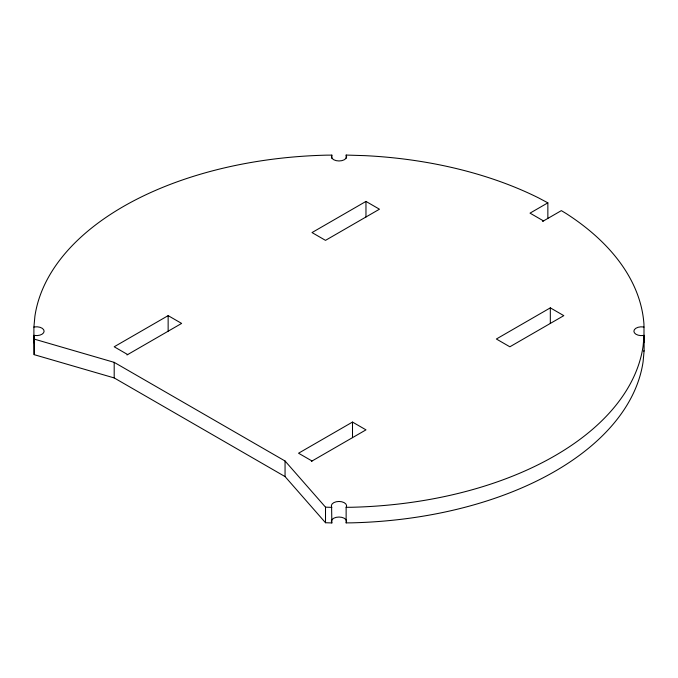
<?xml version="1.0" encoding="UTF-8"?>
<svg xmlns="http://www.w3.org/2000/svg" width="678" height="678" viewBox="0 0 678 678"><rect width="100%" height="100%" fill="white"/><g stroke="black" fill="none" stroke-linecap="round" stroke-linejoin="round"><path stroke-width="1.02" d="M34.527 342.517L33.9 342.661L33.9 327.093L34.9 316.287A305.193 176.204 0 0 1 326.542 155.152L331.864 155.126L331.864 158.245M33.9 342.661L34.264 338.737M644.1 335.339L643.1 346.144A305.193 176.204 0 0 1 351.458 507.271L346.136 507.297L346.136 522.874L351.458 522.848A305.193 176.204 0 0 0 643.1 361.713L644.1 350.907L644.1 335.339L643.473 335.483A7.628 4.407 0 0 1 633.888 331.22A7.628 4.407 0 0 1 643.507 326.974L643.99 327.093L643.99 342.661L643.939 339.593M331.864 155.126L331.661 155.406A7.628 4.407 0 0 0 339.008 160.966A7.628 4.407 0 0 0 346.399 155.423L346.144 155.067L364.857 155.643A305.193 176.204 0 0 1 538.663 197.951L547.858 202.841L547.858 218.418M346.136 507.297L346.339 507.017A7.628 4.407 0 0 0 338.992 501.466A7.628 4.407 0 0 0 331.601 507L331.856 522.933L325.508 522.738L285.057 476.583L114.192 377.926L34.137 354.653L34.01 335.339L34.493 335.449A7.628 4.407 0 0 0 44.112 331.211A7.628 4.407 0 0 0 34.527 326.94L33.9 327.093M346.136 522.874L346.339 522.594A7.628 4.407 0 0 0 338.992 517.034A7.628 4.407 0 0 0 331.601 522.577L331.856 522.933M126.989 354.967L181.628 323.423L168.144 315.634L114.192 346.78L127.676 354.569M365.967 201.417L312.016 232.571L325.499 240.359L379.451 209.205L365.967 201.417L365.967 216.994M547.858 202.841L530.027 213.138L543.51 220.926M542.51 221.503L561.35 210.629L566.02 213.443A305.193 176.204 0 0 1 643.939 324.016L643.99 327.093M311.346 461.404L365.984 429.86L352.501 422.072L298.549 453.218L312.033 461.006M550.324 307.854L496.372 339.008L509.856 346.797L563.808 315.643L550.324 307.854L550.324 323.431M643.473 351.06L644.1 350.907M34.01 335.339L34.137 339.076L114.192 362.357L285.057 461.006L325.508 507.161L331.856 507.364M352.501 422.072L352.501 437.641M346.144 155.067L346.144 158.177M325.508 507.161L325.508 522.738M285.057 461.006L285.057 476.583M168.144 315.634L168.144 331.203M114.192 362.357L114.192 377.926M34.137 339.076L34.137 354.653"/></g></svg>
